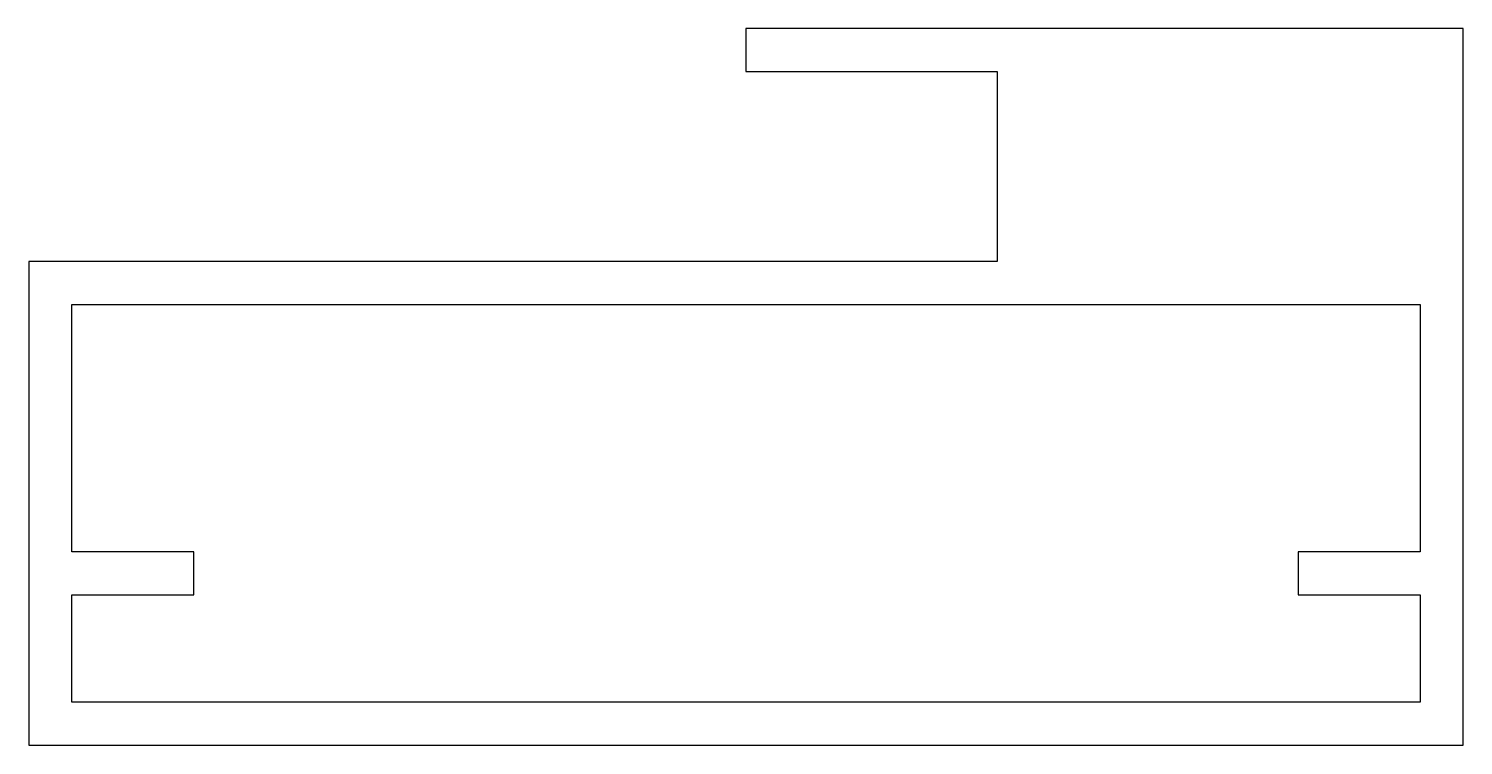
# Model space of a CAD drawing. Extents: x 28.5 to 68.5, y 257.2 to 277.2.
import ezdxf

# ---------------------------------------------------------------- set-up
doc = ezdxf.new("R2010")
doc.units = 0
doc.header["$LTSCALE"] = 15
doc.layers.add('242', color=7, linetype='CONTINUOUS')

msp = doc.modelspace()

# ---------------------------------------------------------------- linework, layer by layer
at = {"layer": '242', "color": 0, "linetype": 'BYBLOCK'}
for points in [[(48.487, 276.031), (55.487, 276.031), (55.487, 276.031), (55.487, 270.731), (28.487, 270.731), (28.487, 257.231), (68.487, 257.231), (68.487, 277.231), (48.487, 277.231)], [(29.687, 261.431), (33.087, 261.431), (33.087, 262.631), (29.687, 262.631), (29.687, 269.531), (67.287, 269.531), (67.287, 262.631), (63.887, 262.631), (63.887, 261.431), (67.287, 261.431), (67.287, 258.431), (29.687, 258.431)]]:
    msp.add_lwpolyline(points, close=True, dxfattribs=at)

doc.saveas('drawing.dxf')
